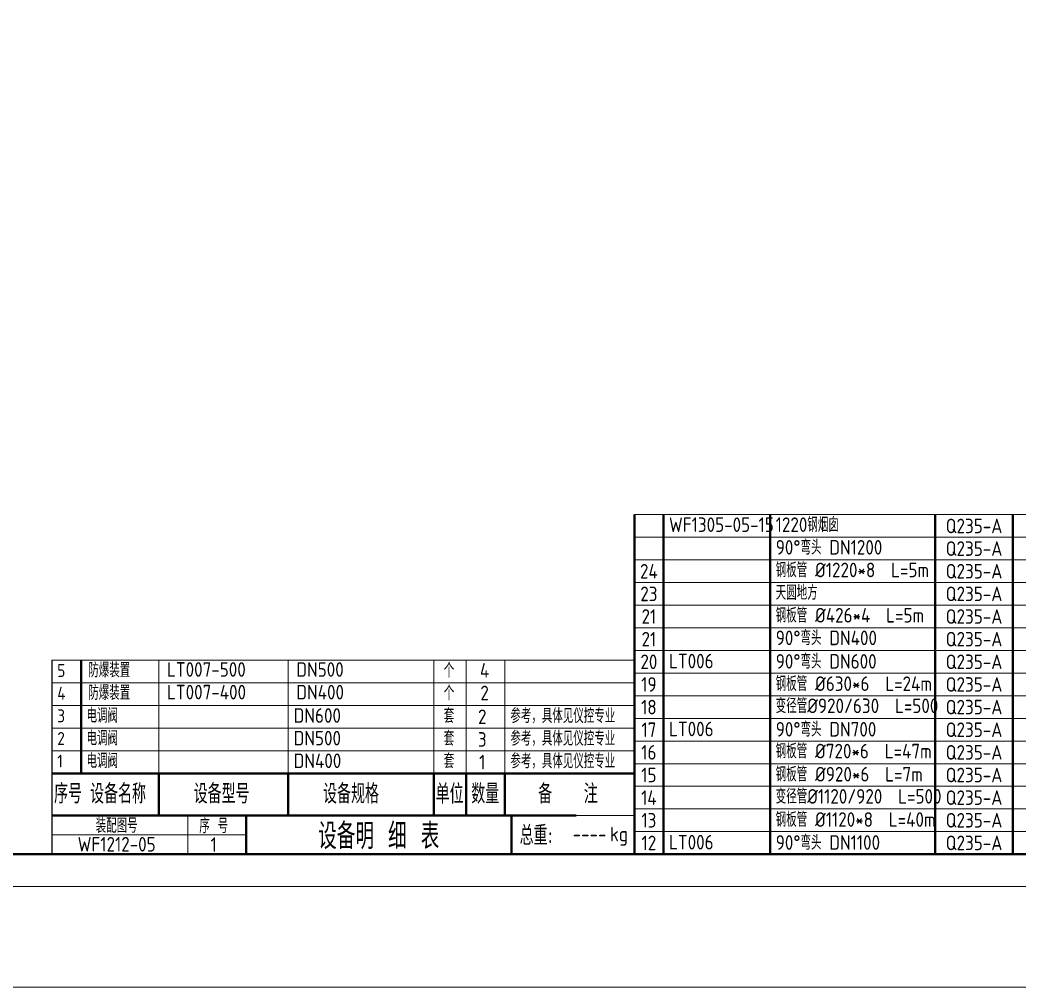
# Model space of a CAD drawing. Header units: millimetres. Extents: x 188205 to 604756, y -401673 to 15123.
# Drawn here: x 366940 to 387010, y -190112 to -170677 of the extents above; entities that cross this region are included whole.
import ezdxf
from ezdxf.enums import TextEntityAlignment as Align

# ---------------------------------------------------------------- set-up
doc = ezdxf.new("R2010")
doc.units = ezdxf.units.MM
doc.header["$LTSCALE"] = 500
for name, color, linetype, lineweight in [('BIAOZHU', 3, 'Continuous', 25), ('SHI', 7, 'Continuous', 40), ('WEN', 3, 'Continuous', 20), ('XI', 2, 'Continuous', 20)]:
    doc.layers.add(name, color=color, linetype=linetype, lineweight=lineweight)
doc.styles.add('GB', font='gbenor.shx', dxfattribs={"bigfont": 'gbcbig.shx'})

msp = doc.modelspace()

# ---------------------------------------------------------------- linework, layer by layer
at = {"layer": 'BIAOZHU'}
msp.add_line((367581.668, -183543.044), (367581.668, -187443.044), dxfattribs=at)
at = {"layer": 'SHI'}
for p, q in [((379281.668, -180618.044), (379281.668, -187443.044)), ((379866.668, -187443.044), (379866.668, -180618.044)), ((382011.668, -187443.044), (382011.668, -180618.044)), ((385326.668, -187443.044), (385326.668, -180618.044)), ((386886.668, -187443.044), (386886.668, -180618.044)), ((368166.668, -185818.044), (368166.668, -183543.044)), ((379281.668, -185103.044), (379281.668, -187443.044)), ((379281.668, -185103.044), (379281.668, -187443.044)), ((367581.668, -185818.044), (379281.668, -185818.044)), ((369726.668, -186663.044), (369726.668, -185818.044)), ((372326.668, -186663.044), (372326.668, -185818.044)), ((375251.668, -186663.044), (375251.668, -185818.044)), ((375901.668, -186663.044), (375901.668, -185818.044)), ((376681.668, -186663.044), (376681.668, -185818.044)), ((367581.668, -186663.044), (378111.669, -186663.044)), ((371481.668, -187443.044), (371481.668, -186663.044)), ((376811.668, -187443.044), (376811.668, -186663.044)), ((367581.668, -187443.044), (379281.668, -187443.044)), ((367581.668, -187443.044), (379281.668, -187443.044))]:
    msp.add_line(p, q, dxfattribs=at)
msp.add_lwpolyline([(344831.668, -187443.044), (402681.668, -187443.044), (402681.668, -150133.044), (344831.668, -150133.044)], close=True, dxfattribs=at)
at = {"layer": 'WEN'}
msp.add_line((253303.724, -190111.756), (604756.419, -190111.756), dxfattribs=at)
at = {"layer": 'XI'}
for p, q in [((379281.668, -180618.044), (390981.668, -180618.044)), ((379281.668, -181073.044), (390981.668, -181073.044)), ((379281.668, -181528.044), (390981.668, -181528.044)), ((379281.668, -181983.044), (390981.668, -181983.044)), ((379281.668, -182438.044), (390981.668, -182438.044)), ((379281.668, -182893.044), (390981.668, -182893.044)), ((379281.668, -183348.044), (390981.668, -183348.044)), ((367581.667, -183543.044), (379281.668, -183543.044)), ((369726.668, -185818.044), (369726.669, -183543.044)), ((372326.668, -185818.044), (372326.668, -183543.044)), ((375251.668, -185818.044), (375251.669, -183543.044)), ((375901.668, -185818.044), (375901.669, -183543.044)), ((376681.668, -185818.044), (376681.669, -183543.044)), ((379281.668, -183803.044), (390981.668, -183803.044)), ((367581.667, -183998.044), (379281.668, -183998.044)), ((379281.668, -184258.044), (390981.668, -184258.044)), ((367581.667, -184453.044), (379281.668, -184453.044)), ((379281.668, -184713.044), (390981.668, -184713.044)), ((367581.667, -184908.044), (379281.668, -184908.044)), ((379281.668, -185168.044), (390981.668, -185168.044)), ((367581.668, -185363.044), (379281.668, -185363.044)), ((379281.668, -185623.044), (390981.668, -185623.044)), ((379281.668, -186078.044), (390981.668, -186078.044)), ((379281.668, -186533.044), (390981.668, -186533.044)), ((367581.668, -186663.044), (379281.668, -186663.044)), ((367581.668, -186663.044), (378111.669, -186663.044)), ((370311.668, -187443.044), (370311.668, -186663.044)), ((367581.668, -187053.044), (371481.668, -187053.044)), ((379281.668, -186988.044), (390981.668, -186988.044)), ((367581.668, -187443.044), (379281.668, -187443.044)), ((367581.668, -187443.044), (379281.668, -187443.044)), ((367581.668, -187443.044), (379281.668, -187443.044)), ((367581.668, -187443.044), (379281.668, -187443.044)), ((371181.669, -187443.044), (379281.668, -187443.044))]:
    msp.add_line(p, q, dxfattribs=at)
msp.add_lwpolyline([(343206.668, -188093.044), (403331.668, -188093.044), (403331.668, -149483.044), (343206.668, -149483.044)], close=True, dxfattribs=at)

# ---------------------------------------------------------------- texts
at = {"layer": 'BIAOZHU', "style": 'GB'}
msp.add_text('备   注', height=390, dxfattribs=at).set_placement((377949.168, -186208.044), align=Align.MIDDLE)
at = {"layer": 'SHI', "style": 'GB'}
for s, p in [('24', (379574.168, -181755.544)), ('23', (379574.168, -182210.544)), ('21', (379574.167, -182665.544)), ('21', (379574.168, -183120.544)), ('20', (379574.168, -183575.544)), ('19', (379574.167, -184030.544)), ('18', (379574.168, -184485.544)), ('17', (379574.167, -184940.544)), ('16', (379574.167, -185395.544)), ('15', (379574.167, -185850.544)), ('14', (379574.168, -186305.544)), ('13', (379574.168, -186760.544)), ('12', (379574.168, -187215.544))]:
    msp.add_text(s, height=292.5, dxfattribs=at).set_placement(p, align=Align.MIDDLE)
for s, p in [('5', (367688.952, -183881.743)), ('4', (367688.953, -184336.743)), ('3', (367688.953, -184791.743)), ('2', (367688.953, -185246.743)), ('1', (367688.953, -185701.743))]:
    msp.add_text(s, height=260, dxfattribs=at).set_placement(p)
at = {"layer": 'WEN', "style": 'GB'}
for s, p in [('WF1305-05-15', (379977.168, -180966.295)), ('1220钢烟囱', (382122.168, -180966.295)), ('90%%D弯头 DN1200', (382122.168, -181421.295)), ('钢板管 %%C1220*8  L=5m', (382122.168, -181876.295)), ('天圆地方', (382122.168, -182331.295)), ('钢板管 %%C426*4  L=5m', (382122.168, -182786.295)), ('90%%D弯头 DN400', (382122.168, -183241.295)), ('LT006', (379977.168, -183706.95)), ('90%%D弯头 DN600', (382122.168, -183713.116)), ('防爆装置', (368312.38, -183887.79)), ('LT007-500', (369891.525, -183875.829)), ('DN500', (372491.525, -183877.127)), ('钢板管 %%C630*6  L=24m', (382122.168, -184161.429)), ('防爆装置', (368312.38, -184342.79)), ('LT007-400', (369891.525, -184330.829)), ('DN400', (372491.525, -184332.127)), ('变径管%%C920/630  L=500', (382122.168, -184606.295)), ('电调阀', (368277.168, -184801.288)), ('DN600', (372437.168, -184801.288)), ('LT006', (379977.168, -185071.95)), ('90%%D弯头 DN700', (382122.168, -185078.116)), ('电调阀', (368277.168, -185256.288)), ('DN500', (372437.168, -185256.288)), ('钢板管 %%C720*6  L=47m', (382122.168, -185516.295)), ('电调阀', (368277.168, -185711.288)), ('DN400', (372437.168, -185711.288)), ('钢板管 %%C920*6  L=7m', (382122.168, -185981.429)), ('变径管%%C1120/920  L=500', (382122.168, -186426.295)), ('钢板管 %%C1120*8  L=40m', (382122.168, -186891.429)), ('kg', (378790.623, -187183.044)), ('LT006', (379977.168, -187346.95)), ('90%%D弯头 DN1100', (382122.168, -187353.116))]:
    msp.add_text(s, height=292.5, dxfattribs=at).set_placement(p)
for s, height, p in [('Q235-A', 292.5, (386106.668, -180845.544)), ('Q235-A', 292.5, (386106.668, -181300.544)), ('Q235-A', 292.5, (386106.668, -181755.544)), ('Q235-A', 292.5, (386106.668, -182210.544)), ('Q235-A', 292.5, (386106.668, -182665.544)), ('Q235-A', 292.5, (386106.668, -183120.544)), ('Q235-A', 292.5, (386106.668, -183575.544)), ('Q235-A', 292.5, (386106.668, -184030.544)), ('Q235-A', 292.5, (386106.668, -184485.544)), ('2', 292.5, (376226.668, -184680.536)), ('Q235-A', 292.5, (386106.668, -184940.544)), ('3', 292.5, (376226.668, -185135.536)), ('1', 292.5, (376226.668, -185590.536)), ('Q235-A', 292.5, (386106.668, -185395.544)), ('Q235-A', 292.5, (386106.668, -185850.544)), ('序号', 390, (367906.668, -186206.018)), ('设备名称', 390, (368909.777, -186208.044)), ('设备型号', 390, (370989.739, -186208.044)), ('设备规格', 390, (373589.739, -186208.044)), ('单位', 390, (375571.174, -186208.044)), ('数量', 390, (376286.174, -186208.044)), ('Q235-A', 292.5, (386106.668, -186305.544)), ('Q235-A', 292.5, (386106.668, -186760.544)), ('装配图号', 292.5, (368881.668, -186852.248)), ('序 号', 292.5, (370831.668, -186858.044)), ('设备明 细 表', 520, (374146.668, -187053.044)), ('总重:', 390, (377312.168, -187043.584)), ('WF1212-05', 292.5, (368881.668, -187242.248)), ('1', 292.5, (370831.668, -187248.044)), ('Q235-A', 292.5, (386106.668, -187215.544))]:
    msp.add_text(s, height=height, dxfattribs=at).set_placement(p, align=Align.MIDDLE)
for s, p in [('个', (375558.488, -183748.401)), ('4', (376273.488, -183747.127)), ('个', (375558.488, -184203.401)), ('2', (376273.488, -184202.127)), ('套', (375558.487, -184660.62)), ('参考，具体见仪控专业', (377844.679, -184660.62)), ('套', (375558.487, -185115.62)), ('参考，具体见仪控专业', (377844.679, -185115.62)), ('套', (375558.487, -185570.62)), ('参考，具体见仪控专业', (377844.679, -185570.62))]:
    msp.add_text(s, height=292.5, dxfattribs=at).set_placement(p, align=Align.MIDDLE_CENTER)
msp.add_text('----', height=292.5, dxfattribs=at).set_placement((378721.544, -187183.044), align=Align.RIGHT)

doc.saveas('drawing.dxf')
